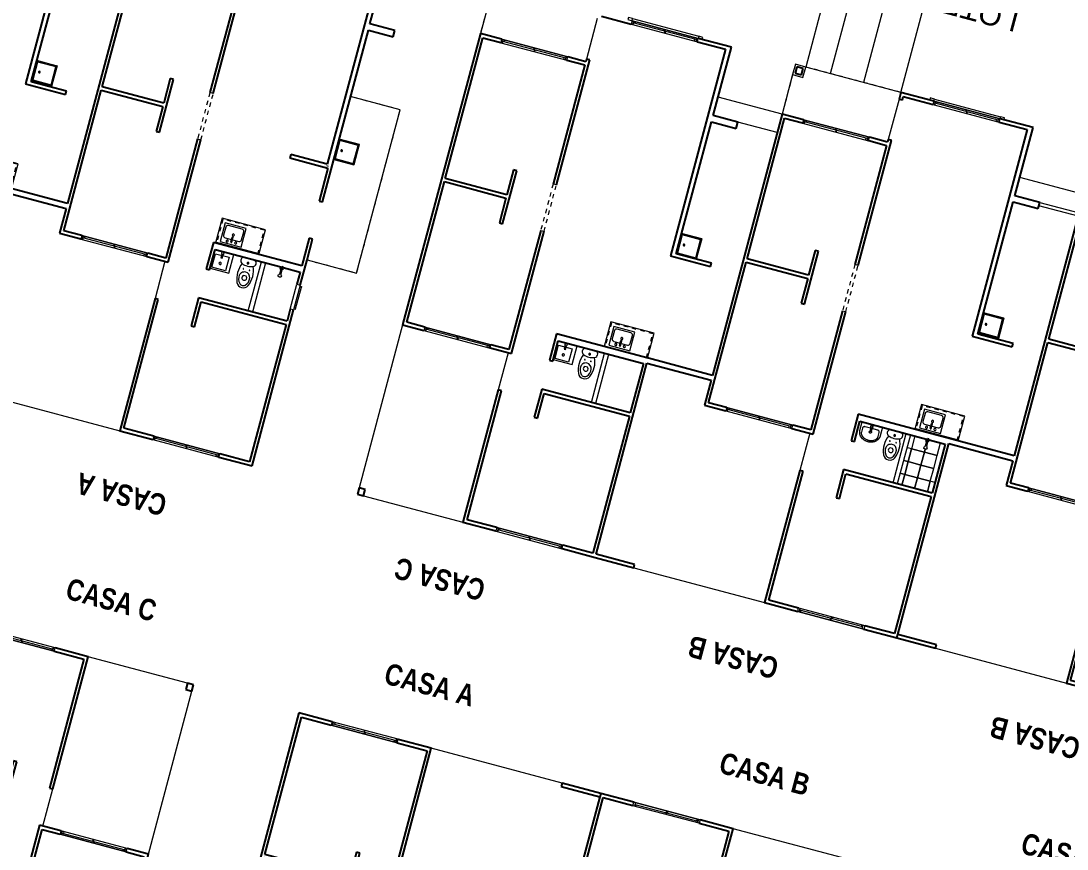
# Model space of a CAD drawing. Header units: metres. Extents: x 689715 to 690980, y 1005284 to 1006835.
# Drawn here: x 690679.23 to 690703.68, y 1005534.91 to 1005554.28 of the extents above; entities that cross this region are included whole.
import ezdxf

# ---------------------------------------------------------------- set-up
doc = ezdxf.new("R2010")
doc.units = ezdxf.units.M
doc.linetypes.add('Dash', pattern=[0.006, 0.003, -0.003])
doc.linetypes.add('Overhead', pattern=[0.003969, 0.002381, -0.001587])
for name, color, linetype, lineweight in [('A-AREA', 250, 'Dash', 9), ('A-COLS', 52, 'Continuous', 9), ('A-DETL-GENF', 92, 'Continuous', 9), ('A-DETL-MEDM', 33, 'Continuous', 18), ('A-FLOR', 250, 'Continuous', 9), ('A-GENM', 13, 'Continuous', 9), ('A-GLAZ', 151, 'Continuous', 9), ('A-GLAZ-CURT', 52, 'Continuous', 9), ('A-WALL', 250, 'Continuous', 9), ('G-ANNO-TEXT', 2, 'Continuous', 9), ('P-PIPE', 250, 'Continuous', 9), ('P-SANR-FIXT', 250, 'Continuous', 9), ('Q-CASE', 31, 'Continuous', 9), ('X2$0$A-FLOR', 250, 'Continuous', 9)]:
    doc.layers.add(name, color=color, linetype=linetype, lineweight=lineweight)
doc.layers.add('A-BLDG', color=7, linetype='Continuous')
doc.styles.add('ARIAL', font='arial.ttf')
doc.styles.add('Arial_B', font='', dxfattribs={"width": 0.8, "height": 0.5})
doc.styles.get('Arial_B').set_extended_font_data('Arial', bold=True)

# ---------------------------------------------------------------- blocks, each defined once
blk = doc.blocks.new('M_Base Cabinet-Double Door Sink Unit - 105-535934-PLANO CLAVE')
at = {"layer": 'Q-CASE', "linetype": 'Dash'}
for p, q in [((-0.481, 0), (-0.481, -0.58)), ((0.519, -0.58), (0.519, 0)), ((-0.481, -0.58), (0.519, -0.58))]:
    blk.add_line(p, q, dxfattribs=at)
blk = doc.blocks.new('Window-Sliding - VENTANA DE 1_60 X 1_20-675561-PLANO CLAVE')
at = {"layer": 'A-GLAZ'}
for p, q in [((0.8, 0.04), (-0.8, 0.04)), ((-0.8, 0.04), (-0.8, -0.043)), ((-0.8, 0.04), (0.8, 0.04)), ((-0.762, -0.043), (-0.762, 0.04)), ((-0.762, 0.04), (-0.762, -0.043)), ((-0.727, 0.04), (-0.727, -0.001)), ((-0.022, 0.04), (-0.022, -0.001)), ((0, -0.001), (0, 0.04)), ((0.762, 0.04), (0.762, -0.043)), ((0.8, -0.043), (0.8, 0.04)), ((-0.8, -0.043), (0.8, -0.043)), ((-0.8, -0.043), (0.8, -0.043)), ((-0.8, -0.043), (0.8, -0.043)), ((0.762, -0.001), (-0.762, -0.001)), ((0, -0.001), (0, -0.043)), ((0.023, -0.043), (0.023, -0.001)), ((0.727, -0.043), (0.727, -0.001))]:
    blk.add_line(p, q, dxfattribs=at)
blk = doc.blocks.new('Window-Sliding - VENTANA DE 1_60 X 1_20-1075703-PLANO CLAVE')
at = {"layer": 'A-GLAZ'}
for p, q in [((-0.8, -0.04), (-0.8, 0.043)), ((-0.8, 0.043), (0.8, 0.043)), ((-0.8, 0.043), (0.8, 0.043)), ((-0.8, 0.043), (0.8, 0.043)), ((-0.762, 0.043), (-0.762, -0.04)), ((-0.762, -0.04), (-0.762, 0.043)), ((0.762, 0.001), (-0.762, 0.001)), ((-0.727, -0.04), (-0.727, 0.001)), ((-0.022, -0.04), (-0.022, 0.001)), ((0, 0.001), (0, 0.043)), ((0, 0.001), (0, -0.04)), ((0.023, 0.043), (0.023, 0.001)), ((0.727, 0.043), (0.727, 0.001)), ((0.762, -0.04), (0.762, 0.043)), ((0.8, 0.043), (0.8, -0.04)), ((0.8, -0.04), (-0.8, -0.04)), ((-0.8, -0.04), (0.8, -0.04))]:
    blk.add_line(p, q, dxfattribs=at)
blk = doc.blocks.new('M_MOLDURA SENCILLA PARA VENTANAS - Type 3-V2-PLANO CLAVE')
at = {"layer": 'A-GENM', "lineweight": 18}
for p, q in [((-0.675, 0.09), (-0.775, 0.09)), ((-0.775, 0.09), (-0.775, 0.04)), ((-0.775, 0.04), (-0.675, 0.04)), ((-0.675, 0.04), (-0.675, 0.09)), ((1.025, 0.09), (0.925, 0.09)), ((0.925, 0.09), (0.925, 0.04)), ((0.927, 0.04), (1.025, 0.04)), ((1.025, 0.04), (1.025, 0.09))]:
    blk.add_line(p, q, dxfattribs=at)
at = {"layer": 'A-GENM'}
blk.add_line((-0.675, 0.09), (0.925, 0.09), dxfattribs=at)
blk = doc.blocks.new('Sink - Utility - 455 mmx455 mm-688411-PLANO CLAVE')
at = {"layer": 'P-SANR-FIXT'}
for p, q in [((0.007, 0.244), (0.493, 0.244)), ((0.494, 0.244), (0.007, 0.244)), ((0.029, 0.217), (0.007, 0.244)), ((0.029, 0.217), (0.029, -0.217)), ((0.471, 0.217), (0.029, 0.217)), ((0.493, 0.244), (0.471, 0.217)), ((0.471, -0.217), (0.471, 0.217)), ((0.493, 0.244), (0.493, -0.244)), ((0.494, -0.244), (0.494, 0.244)), ((0.029, -0.217), (0.007, -0.244)), ((0.493, -0.244), (0.007, -0.244)), ((0.007, -0.244), (0.494, -0.244)), ((0.029, -0.217), (0.471, -0.217)), ((0.471, -0.217), (0.493, -0.244))]:
    blk.add_line(p, q, dxfattribs=at)
for start, end in [(90, 270), (90, 270), (270, 90), (270, 90)]:
    blk.add_arc((0.13, 0), 0.02, start, end, dxfattribs=at)
blk = doc.blocks.new('Counter Top w Sink Hole - 600mm Depth-798893-PLANO CLAVE')
at = {"layer": 'Q-CASE'}
for p, q in [((-1.2, 0), (-1.2, -0.6)), ((-0.15, -0.6), (-0.15, 0)), ((-1.2, -0.019), (-0.15, -0.019)), ((-1.2, -0.6), (-0.15, -0.6))]:
    blk.add_line(p, q, dxfattribs=at)
blk = doc.blocks.new('Asiento de WC con cisterna - Basado en muro _1_ - 700 x 370 mm-789044-PLANO CLAVE')
at = {"layer": 'P-SANR-FIXT'}
for p, q in [((0.082, 0.506), (0.094, 0.493)), ((0.094, 0.493), (0.156, 0.493)), ((0.156, 0.493), (0.168, 0.506)), ((-0.022, 0.075), (-0.022, 0.084)), ((-0.022, 0.075), (-0.022, 0.084)), ((0.272, 0.084), (0.272, 0.075)), ((0.272, 0.084), (0.272, 0.075))]:
    blk.add_line(p, q, dxfattribs=at)
for centre, radius, start, end in [((0.126, 0.628), 0.15, 90.5311, 156.2031), ((0.126, 0.628), 0.15, 90.5311, 156.2031), ((0.124, 0.628), 0.15, 23.7969, 89.4689), ((0.124, 0.628), 0.15, 23.7969, 89.4689), ((0.5, 0.463), 0.558, 156.2031, 204.606), ((0.5, 0.463), 0.558, 156.2031, 204.6455), ((0.216, 0.545), 0.22, 135.6026, 189.0939), ((0.125, 0.531), 0.128, 189.0939, 270.0015), ((0.117, 0.642), 0.0816, 84.1645, 135.6026), ((0.117, 0.541), 0.05, 162.8135, 225), ((0.125, 0.539), 0.0581, 17.1829, 162.8135), ((0.133, 0.642), 0.0816, 44.3974, 95.8355), ((0.133, 0.541), 0.05, 315, 17.1829), ((0.034, 0.545), 0.22, 350.9061, 44.3974), ((0.125, 0.531), 0.128, 317.5547, 350.9061), ((-0.25, 0.463), 0.558, 335.3545, 23.7969), ((-0.25, 0.463), 0.558, 7.6626, 23.7969), ((-0.25, 0.463), 0.558, 359.5954, 7.6626), ((0.125, -0.087), 0.344, 66.8782, 113.1218), ((0.052, 0.34), 0.00783, 0, 180), ((0.052, 0.34), 0.00783, 180, 360), ((0.125, 0.531), 0.128, 269.9985, 317.5547), ((0.2, 0.34), 0.00783, 0, 180), ((0.2, 0.34), 0.00783, 180, 0), ((-0.25, 0.463), 0.558, 335.394, 359.5954), ((0.022, 0.154), 0.0825, 113.1218, 237.7255), ((0.022, 0.154), 0.0825, 113.1218, 237.7255), ((0.125, -0.087), 0.344, 112.6568, 113.1218), ((0.126, 0.186), 0.0209, 0, 180), ((0.126, 0.186), 0.0209, 180, 0), ((0.125, -0.087), 0.344, 66.8782, 67.3432), ((0.228, 0.154), 0.0825, 302.2745, 66.8782), ((0.228, 0.154), 0.0825, 302.2745, 66.8782)]:
    blk.add_arc(centre, radius, start, end, dxfattribs=at)
blk = doc.blocks.new('Shower_System-Symmons-Dia-Shower-Tub_Spout - 2_5 GPM Flow Restrictor_ Chrome-789671-PLANO CLAVE')
at = {"layer": 'P-PIPE'}
for p, q in [((10.788, 5.648), (10.788, 5.674)), ((10.795, 5.642), (10.788, 5.648)), ((10.807, 5.635), (10.795, 5.642)), ((10.807, 5.62), (10.807, 5.635)), ((10.858, 5.642), (10.846, 5.635)), ((10.846, 5.635), (10.846, 5.62)), ((10.864, 5.648), (10.858, 5.642)), ((10.864, 5.674), (10.864, 5.648)), ((10.795, 5.459), (10.812, 5.463)), ((10.795, 5.455), (10.795, 5.459)), ((10.814, 5.455), (10.795, 5.455)), ((10.812, 5.463), (10.814, 5.463)), ((10.814, 5.463), (10.814, 5.614)), ((10.814, 5.43), (10.814, 5.455)), ((10.839, 5.43), (10.814, 5.43)), ((10.839, 5.614), (10.839, 5.463)), ((10.839, 5.463), (10.841, 5.463)), ((10.858, 5.455), (10.839, 5.455)), ((10.839, 5.455), (10.839, 5.43)), ((10.841, 5.463), (10.858, 5.459)), ((10.858, 5.459), (10.858, 5.455))]:
    blk.add_line(p, q, dxfattribs=at)
blk.add_open_spline([(10.788, 5.674), (10.788, 5.675), (10.789, 5.676), (10.79, 5.679), (10.793, 5.681), (10.797, 5.684), (10.805, 5.687), (10.817, 5.689), (10.83, 5.69), (10.842, 5.688), (10.854, 5.685), (10.862, 5.68), (10.864, 5.676), (10.864, 5.674)], degree=3, knots=[0, 0, 0, 0, 0.052632, 0.105263, 0.157895, 0.210526, 0.315789, 0.421053, 0.526316, 0.631579, 0.736842, 0.868421, 1, 1, 1, 1], dxfattribs=at)
for points in [[(10.814, 5.614), (10.812, 5.615), (10.81, 5.616), (10.808, 5.618), (10.807, 5.619), (10.807, 5.62)], [(10.846, 5.62), (10.846, 5.619), (10.845, 5.618), (10.843, 5.616), (10.841, 5.615), (10.839, 5.614)]]:
    blk.add_open_spline(points, degree=3, dxfattribs=at)
at = {"layer": 'P-SANR-FIXT'}
for p, q in [((10.731, 5.455), (10.731, 5.461)), ((10.731, 5.461), (10.795, 5.461)), ((10.795, 5.461), (10.795, 5.506)), ((10.795, 5.506), (10.814, 5.506)), ((10.839, 5.506), (10.858, 5.506)), ((10.858, 5.506), (10.858, 5.461)), ((10.858, 5.461), (10.922, 5.461)), ((10.922, 5.461), (10.922, 5.455))]:
    blk.add_line(p, q, dxfattribs=at)
blk = doc.blocks.new('Fregadero de cocina - Isla - 510 x 450 mm-797699-PLANO CLAVE')
at = {"layer": 'P-SANR-FIXT'}
for p, q in [((-0.239, 0.227), (-0.239, -0.223)), ((0.271, 0.227), (-0.239, 0.227)), ((-0.201, 0.062), (-0.201, -0.134)), ((0.003, 0.113), (-0.15, 0.113)), ((0.003, 0.17), (0.003, 0.053)), ((0.028, 0.17), (0.028, 0.053)), ((0.182, 0.113), (0.028, 0.113)), ((0.233, -0.134), (0.233, 0.062)), ((0.271, -0.223), (0.271, 0.227)), ((-0.239, -0.223), (0.271, -0.223)), ((-0.15, -0.185), (0.182, -0.185))]:
    blk.add_line(p, q, dxfattribs=at)
for centre, radius, start, end in [((-0.15, 0.062), 0.0508, 136.5356, 180), ((-0.15, 0.062), 0.0508, 90, 135), ((-0.086, 0.167), 0.0254, 360, 180), ((-0.086, 0.167), 0.0254, 180, 0), ((0.016, 0), 0.0254, 360, 180), ((0.016, 0), 0.0254, 180, 0), ((0.016, 0.17), 0.0127, 360, 180), ((0.016, 0.053), 0.0127, 180, 0), ((0.117, 0.172), 0.0254, 360, 180), ((0.117, 0.172), 0.0254, 180, 0), ((0.182, 0.062), 0.0508, 360, 90), ((-0.15, -0.134), 0.0508, 180, 270), ((0.182, -0.134), 0.0508, 270, 315), ((0.182, -0.134), 0.0508, 315.0163, 0)]:
    blk.add_arc(centre, radius, start, end, dxfattribs=at)
blk = doc.blocks.new('M_Opening-Door - 1_12 x 2_21 mm-891659-PLANO CLAVE')
at = {"layer": 'A-DETL-GENF', "linetype": 'Overhead'}
for p, q in [((0.552, 0.04), (-0.568, 0.04)), ((-0.568, -0.04), (0.552, -0.04))]:
    blk.add_line(p, q, dxfattribs=at)
at = {"layer": 'A-DETL-MEDM'}
for p, q in [((-0.568, 0.04), (-0.568, -0.04)), ((0.552, -0.04), (0.552, 0.04))]:
    blk.add_line(p, q, dxfattribs=at)
blk = doc.blocks.new('M_Rectangular Column - 25X25-664251-PLANO CLAVE')
at = {"layer": 'A-COLS'}
for p, q in [((0.125, 0.125), (-0.125, 0.125)), ((-0.125, 0.125), (-0.125, -0.125)), ((0.125, -0.125), (0.125, 0.125)), ((-0.125, -0.125), (0.125, -0.125))]:
    blk.add_line(p, q, dxfattribs=at)
blk = doc.blocks.new('M_Rectangle Surface - ELBA BEIGE-1192598-PLANO CLAVE')
at = {"layer": 'A-GLAZ-CURT'}
for p, q in [((1.955, 1.955), (1.645, 1.955)), ((1.645, 1.955), (1.645, 1.645)), ((1.955, 1.645), (1.955, 1.955)), ((1.645, 1.645), (1.955, 1.645))]:
    blk.add_line(p, q, dxfattribs=at)
blk = doc.blocks.new('M_Rectangle Surface - ELBA BEIGE-V24-PLANO CLAVE')
at = {"layer": 'A-GLAZ-CURT'}
for p, q in [((1.721, 1.955), (1.645, 1.955)), ((1.645, 1.955), (1.645, 1.645)), ((1.645, 1.645), (1.955, 1.645))]:
    blk.add_line(p, q, dxfattribs=at)
blk = doc.blocks.new('M_Rectangle Surface - ELBA BEIGE-V25-PLANO CLAVE')
at = {"layer": 'A-GLAZ-CURT'}
for p, q in [((1.955, 1.955), (1.645, 1.955)), ((1.645, 1.955), (1.645, 1.645)), ((1.645, 1.645), (1.721, 1.645))]:
    blk.add_line(p, q, dxfattribs=at)
blk = doc.blocks.new('Wall_Basin_with_optional_pedestal_taps_or_mixer_13910 - 500w x 420d wall w taps-1270141-PLANO CLAVE')
at = {"layer": 'P-SANR-FIXT'}
for p, q in [((-0.114, 0.115), (-0.114, 0.325)), ((0.374, 0.325), (0.374, 0.115)), ((-0.072, 0.185), (-0.072, 0.09)), ((0.11, 0.235), (-0.02, 0.235)), ((0.281, 0.235), (0.15, 0.235)), ((0.333, 0.09), (0.333, 0.185))]:
    blk.add_line(p, q, dxfattribs=at)
blk.add_circle((0.13, 0.146), 0.025, dxfattribs=at)
for points, knots in [([(0.374, 0.115), (0.374, 0.109), (0.374, 0.097), (0.371, 0.082), (0.368, 0.071), (0.365, 0.059), (0.36, 0.045), (0.352, 0.029), (0.339, 0.009), (0.32, -0.015), (0.293, -0.039), (0.263, -0.058), (0.23, -0.073), (0.198, -0.082), (0.169, -0.087), (0.144, -0.09), (0.117, -0.09), (0.091, -0.087), (0.066, -0.083), (0.032, -0.073), (-0.008, -0.056), (-0.051, -0.025), (-0.08, 0.009), (-0.097, 0.039), (-0.106, 0.063), (-0.112, 0.089), (-0.114, 0.106), (-0.114, 0.115)], [-1, -1, -1, -1, -0.974537, -0.949074, -0.936343, -0.923611, -0.898148, -0.872685, -0.847222, -0.796296, -0.74537, -0.694444, -0.643519, -0.592593, -0.555556, -0.518519, -0.481481, -0.444444, -0.407407, -0.37037, -0.296296, -0.222222, -0.148148, -0.111111, -0.074074, -0.037037, 0, 0, 0, 0]), ([(-0.02, 0.235), (-0.023, 0.235), (-0.029, 0.235), (-0.04, 0.232), (-0.051, 0.226), (-0.061, 0.217), (-0.067, 0.208), (-0.071, 0.197), (-0.072, 0.189), (-0.072, 0.185)], [-1, -1, -1, -1, -0.892857, -0.785714, -0.571429, -0.428571, -0.285714, -0.142857, 0, 0, 0, 0]), ([(-0.072, 0.09), (-0.072, 0.083), (-0.071, 0.073), (-0.068, 0.06), (-0.064, 0.05), (-0.059, 0.041), (-0.054, 0.032), (-0.048, 0.023), (-0.041, 0.016), (-0.034, 0.008), (-0.026, 0.001), (-0.018, -0.005), (-0.01, -0.011), (-0.001, -0.016), (0.011, -0.023), (0.027, -0.031), (0.049, -0.038), (0.072, -0.044), (0.095, -0.048), (0.115, -0.05), (0.13, -0.05), (0.146, -0.05), (0.166, -0.048), (0.189, -0.044), (0.212, -0.038), (0.234, -0.03), (0.256, -0.02), (0.272, -0.01), (0.285, -0.001), (0.294, 0.007), (0.302, 0.016), (0.31, 0.025), (0.315, 0.033), (0.319, 0.039), (0.322, 0.045), (0.325, 0.05), (0.328, 0.057), (0.33, 0.067), (0.332, 0.078), (0.333, 0.086), (0.333, 0.09)], [-1, -1, -1, -1, -0.961957, -0.942935, -0.923913, -0.904891, -0.88587, -0.866848, -0.847826, -0.828804, -0.809783, -0.790761, -0.771739, -0.752717, -0.733696, -0.695652, -0.652174, -0.608696, -0.565217, -0.521739, -0.5, -0.478261, -0.434783, -0.391304, -0.347826, -0.304348, -0.26087, -0.217391, -0.195652, -0.173913, -0.152174, -0.130435, -0.108696, -0.097826, -0.086957, -0.076087, -0.065217, -0.043478, -0.021739, 0, 0, 0, 0]), ([(0.105, 0.146), (0.105, 0.148), (0.106, 0.151), (0.107, 0.155), (0.109, 0.159), (0.111, 0.162), (0.114, 0.165), (0.118, 0.168), (0.122, 0.17), (0.125, 0.171), (0.128, 0.171), (0.129, 0.171), (0.129, 0.171)], [0, 0, 0, 0, 0.0555556, 0.1111111, 0.1666667, 0.2222222, 0.2777778, 0.3333333, 0.3888889, 0.4444444, 0.4791667, 0.4836011, 0.4836011, 0.4836011, 0.4836011]), ([(0.155, 0.146), (0.155, 0.145), (0.155, 0.142), (0.154, 0.138), (0.152, 0.134), (0.15, 0.13), (0.146, 0.127), (0.143, 0.124), (0.139, 0.122), (0.135, 0.121), (0.132, 0.121), (0.128, 0.121), (0.124, 0.122), (0.12, 0.123), (0.116, 0.125), (0.114, 0.127), (0.112, 0.129), (0.11, 0.131), (0.107, 0.137), (0.105, 0.142), (0.105, 0.146)], [0, 0, 0, 0, 0.055556, 0.111111, 0.166667, 0.222222, 0.277778, 0.333333, 0.388889, 0.444444, 0.479167, 0.513889, 0.583333, 0.652778, 0.6875, 0.722222, 0.756944, 0.791667, 0.861111, 1, 1, 1, 1]), ([(0.132, 0.171), (0.133, 0.171), (0.137, 0.17), (0.141, 0.169), (0.144, 0.167), (0.146, 0.165), (0.148, 0.163), (0.151, 0.161), (0.154, 0.155), (0.155, 0.15), (0.155, 0.146)], [0.5163091, 0.5163091, 0.5163091, 0.5163091, 0.5833333, 0.6527778, 0.6875, 0.7222222, 0.7569444, 0.7916667, 0.8611111, 1, 1, 1, 1]), ([(0.333, 0.185), (0.333, 0.188), (0.333, 0.192), (0.331, 0.198), (0.33, 0.202), (0.328, 0.206), (0.326, 0.21), (0.324, 0.213), (0.32, 0.219), (0.313, 0.225), (0.303, 0.231), (0.292, 0.234), (0.284, 0.235), (0.281, 0.235)], [-1, -1, -1, -1, -0.892857, -0.839286, -0.785714, -0.732143, -0.678571, -0.625, -0.571429, -0.428571, -0.285714, -0.142857, 0, 0, 0, 0])]:
    blk.add_open_spline(points, degree=3, knots=knots, dxfattribs=at)
blk = doc.blocks.new('RC-Tap Mixer horizontal face - Mixer-1270082-PLANO CLAVE')
at = {"layer": 'P-SANR-FIXT'}
for p, q in [((-0.02, -0.015), (-0.02, -0.085)), ((-0.013, -0.022), (-0.013, -0.074)), ((0.013, -0.074), (0.013, -0.022)), ((0.02, -0.085), (0.02, -0.015))]:
    blk.add_line(p, q, dxfattribs=at)
at = {"layer": 'P-SANR-FIXT', "flags": 128}
for points in [[(0, 0.03), (-0.001, 0.03), (-0.002, 0.03), (-0.004, 0.03), (-0.005, 0.03), (-0.006, 0.029), (-0.007, 0.029), (-0.008, 0.029), (-0.009, 0.028), (-0.011, 0.028), (-0.012, 0.028), (-0.013, 0.027), (-0.014, 0.027), (-0.015, 0.026), (-0.016, 0.025), (-0.017, 0.025), (-0.018, 0.024), (-0.019, 0.023), (-0.02, 0.023), (-0.021, 0.022), (-0.022, 0.021), (-0.022, 0.02), (-0.023, 0.019), (-0.024, 0.018), (-0.025, 0.017), (-0.025, 0.016), (-0.026, 0.015), (-0.026, 0.014), (-0.027, 0.013), (-0.028, 0.012), (-0.028, 0.011), (-0.028, 0.01), (-0.029, 0.009), (-0.029, 0.007), (-0.029, 0.006), (-0.03, 0.005), (-0.03, 0.004), (-0.03, 0.003), (-0.03, 0.002), (-0.03, 0), (-0.03, -0.001), (-0.03, -0.002), (-0.03, -0.003), (-0.03, -0.004), (-0.029, -0.006), (-0.029, -0.007), (-0.029, -0.008), (-0.029, -0.009), (-0.028, -0.01), (-0.028, -0.011), (-0.027, -0.012), (-0.027, -0.014), (-0.026, -0.015), (-0.026, -0.016), (-0.025, -0.017), (-0.024, -0.018), (-0.024, -0.019), (-0.023, -0.02), (-0.022, -0.02), (-0.021, -0.021), (-0.02, -0.022)], [(0.02, -0.023), (0.021, -0.022), (0.022, -0.021), (0.022, -0.02), (0.023, -0.019), (0.024, -0.018), (0.025, -0.017), (0.025, -0.016), (0.026, -0.015), (0.026, -0.014), (0.027, -0.013), (0.028, -0.012), (0.028, -0.011), (0.028, -0.01), (0.029, -0.009), (0.029, -0.007), (0.029, -0.006), (0.03, -0.005), (0.03, -0.004), (0.03, -0.003), (0.03, -0.002), (0.03, 0), (0.03, 0.001), (0.03, 0.002), (0.03, 0.003), (0.03, 0.004), (0.029, 0.006), (0.029, 0.007), (0.029, 0.008), (0.029, 0.009), (0.028, 0.01), (0.028, 0.011), (0.027, 0.012), (0.027, 0.014), (0.026, 0.015), (0.026, 0.016), (0.025, 0.017), (0.024, 0.018), (0.024, 0.019), (0.023, 0.02), (0.022, 0.02), (0.021, 0.021), (0.02, 0.022), (0.019, 0.023), (0.018, 0.024), (0.017, 0.024), (0.016, 0.025), (0.015, 0.026), (0.014, 0.026), (0.013, 0.027), (0.012, 0.027), (0.011, 0.028), (0.01, 0.028), (0.009, 0.029), (0.008, 0.029), (0.007, 0.029), (0.005, 0.03), (0.004, 0.03), (0.003, 0.03), (0.002, 0.03), (0.001, 0.03), (0, 0.03)]]:
    blk.add_lwpolyline(points, dxfattribs=at)
at = {"layer": 'P-SANR-FIXT'}
for centre, radius, start, end in [((0, 0), 0.03, 90, 226.1829), ((0, 0), 0.025, 90, 240), ((0, 0), 0.025, 162, 169.3835), ((0, 0), 0.025, 153.4349, 164.0852), ((0, 0), 0.025, 121.7175, 130.992), ((0, 0), 0.03, 313.8171, 90), ((0, 0), 0.025, 300, 90), ((0, 0), 0.025, 49.008, 58.2825), ((0, 0), 0.025, 15.9148, 26.5651), ((0, 0), 0.025, 10.6165, 18), ((0, 0), 0.025, 185.1524, 195.9185), ((0, 0), 0.025, 190.6941, 199.4381), ((0, -0.085), 0.02, 180, 360), ((0, -0.074), 0.0125, 180, 360), ((0, 0), 0.025, 344.0815, 354.8476), ((0, 0), 0.025, 340.5619, 349.3059)]:
    blk.add_arc(centre, radius, start, end, dxfattribs=at)
blk = doc.blocks.new('FRESNO B')
at = {"layer": 'A-AREA', "color": 141}
for p, q in [((7.3, 5.25), (7.3, 6.204)), ((4.75, 5), (7.05, 5))]:
    blk.add_line(p, q, dxfattribs=at)
at = {"layer": 'A-COLS', "color": 141, "lineweight": 25}
for p, q in [((7.25, 5.2), (7.1, 5.2)), ((7.1, 5.2), (7.1, 5.05)), ((7.25, 5.05), (7.25, 5.2)), ((7.1, 5.05), (7.25, 5.05))]:
    blk.add_line(p, q, dxfattribs=at)
at = {"layer": 'A-FLOR', "color": 141}
for p, q in [((7.917, 17.35), (4.75, 17.35)), ((4.75, 13.25), (4.75, 14.15)), ((0, 6.73), (0.95, 6.73)), ((0.95, 6.65), (0, 6.65)), ((0, 6.204), (1.55, 6.204)), ((4.75, 6.14), (4.67, 6.14)), ((4.75, 5.162), (4.75, 6.14)), ((7.3, 5.25), (7.3, 6.204)), ((4.75, 5), (7.05, 5))]:
    blk.add_line(p, q, dxfattribs=at)
at = {"layer": 'A-GLAZ-CURT', "color": 141}
for p, q in [((1.74, 13.61), (1.74, 13.87)), ((1.74, 13.87), (1.74, 13.61)), ((2.05, 13.61), (2.05, 13.87)), ((2.05, 13.87), (2.05, 13.61)), ((2.36, 13.61), (2.36, 13.87)), ((2.36, 13.87), (2.36, 13.61)), ((1.63, 13.61), (1.74, 13.61)), ((1.74, 13.61), (2.05, 13.61)), ((2.05, 13.61), (2.36, 13.61)), ((2.36, 13.61), (2.47, 13.61)), ((2.36, 13.61), (2.36, 13.3)), ((2.47, 13.61), (2.36, 13.61)), ((2.36, 13.3), (2.47, 13.3)), ((2.36, 13.3), (2.36, 12.99)), ((2.47, 13.3), (2.36, 13.3)), ((2.36, 12.99), (2.47, 12.99))]:
    blk.add_line(p, q, dxfattribs=at)
at = {"layer": 'A-WALL', "color": 141, "lineweight": 25}
for p, q in [((2.35, 17.35), (1.55, 17.35)), ((1.55, 17.35), (1.55, 17.27)), ((1.55, 17.27), (1.55, 17.27)), ((1.55, 17.27), (1.55, 12.65)), ((1.63, 17.27), (2.35, 17.27)), ((1.63, 13.95), (1.63, 17.27)), ((4.75, 17.35), (3.95, 17.35)), ((3.95, 17.27), (4.67, 17.27)), ((4.67, 17.27), (4.67, 14.15)), ((4.75, 14.15), (4.75, 17.35)), ((7.917, 17.35), (7.917, 17.27)), ((7.917, 17.27), (8.85, 17.27)), ((8.85, 17.35), (7.917, 17.35)), ((8.85, 17.27), (8.85, 12.65)), ((3.69, 14.55), (3.69, 13.95)), ((3.77, 14.55), (3.69, 14.55)), ((3.77, 13.87), (3.77, 14.55)), ((3.69, 13.95), (1.63, 13.95)), ((4.67, 14.15), (4.75, 14.15)), ((1.63, 12.68), (1.63, 13.87)), ((1.63, 13.87), (3.77, 13.87)), ((5.185, 13.25), (4.67, 13.25)), ((4.67, 13.25), (4.67, 10.287)), ((7.3, 13.25), (6.785, 13.25)), ((7.3, 12.65), (7.3, 13.25)), ((3.69, 13.17), (3.69, 12.68)), ((3.77, 13.17), (3.69, 13.17)), ((3.77, 12.53), (3.77, 13.17)), ((4.75, 13.17), (5.185, 13.17)), ((4.75, 10.287), (4.75, 13.17)), ((6.785, 13.17), (7.22, 13.17)), ((7.22, 13.17), (7.22, 9.767)), ((1.55, 12.65), (0, 12.65)), ((0, 6.204), (0, 12.53)), ((0, 12.53), (3.77, 12.53)), ((2.018, 12.68), (1.63, 12.68)), ((3.69, 12.68), (2.082, 12.68)), ((8.85, 12.65), (7.3, 12.65)), ((7.3, 6.204), (7.3, 12.53)), ((5.73, 10.367), (5.65, 10.367)), ((5.65, 10.367), (5.65, 9.087)), ((5.73, 9.767), (5.73, 10.367)), ((1.67, 10.08), (0.7, 10.08)), ((0.7, 10.08), (0.7, 10)), ((1.67, 5.08), (1.67, 10.08)), ((0.7, 10), (1.55, 10)), ((1.55, 10), (1.55, 6.8)), ((7.22, 9.767), (5.73, 9.767)), ((5.73, 9.087), (5.73, 9.687)), ((5.73, 9.687), (7.22, 9.687)), ((7.22, 9.687), (7.22, 6.284)), ((4.67, 9.167), (4.67, 6.142)), ((4.75, 6.284), (4.75, 9.167)), ((5.65, 9.087), (5.73, 9.087)), ((1.55, 6.8), (0.95, 6.8)), ((0.95, 6.8), (0.95, 6.65)), ((0.95, 6.65), (1.55, 6.65)), ((1.55, 6.65), (1.55, 5)), ((4.67, 6.142), (4.75, 6.142)), ((5.185, 6.284), (4.75, 6.284)), ((4.75, 6.204), (5.185, 6.204)), ((4.75, 6.142), (4.75, 6.204)), ((7.22, 6.284), (6.785, 6.284)), ((6.785, 6.204), (7.3, 6.204)), ((4.67, 5.162), (4.67, 5.08)), ((4.75, 5.162), (4.67, 5.162)), ((4.75, 5), (4.75, 5.162)), ((1.55, 5), (2.35, 5)), ((2.35, 5.08), (1.67, 5.08)), ((4.67, 5.08), (3.95, 5.08)), ((3.95, 5), (4.75, 5))]:
    blk.add_line(p, q, dxfattribs=at)
at = {"layer": 'A-WALL', "color": 141}
for p, q in [((2.47, 12.68), (2.47, 13.87)), ((2.57, 13.87), (2.57, 12.68))]:
    blk.add_line(p, q, dxfattribs=at)
at = {"layer": 'X2$0$A-FLOR', "color": 141}
for p, q in [((4.75, 5), (4.75, 0)), ((5.65, 0), (5.65, 5)), ((6.45, 5), (6.45, 0)), ((7.05, 0), (7.05, 5))]:
    blk.add_line(p, q, dxfattribs=at)
at = {"layer": 'A-COLS', "color": 141}
blk.add_blockref('M_Rectangular Column - 25X25-664251-PLANO CLAVE', (7.175, 5.125), dxfattribs=at)
at = {"layer": 'A-GENM', "color": 141}
for name, p, rotation in [('M_Opening-Door - 1_12 x 2_21 mm-891659-PLANO CLAVE', (4.71, 9.735), 89.99999999999993), ('M_MOLDURA SENCILLA PARA VENTANAS - Type 3-V2-PLANO CLAVE', (3.277, 5.04), 180)]:
    blk.add_blockref(name, p, dxfattribs=dict(at, rotation=rotation))
at = {"layer": 'A-GLAZ', "color": 141, "rotation": 180}
for name, p in [('Window-Sliding - VENTANA DE 1_60 X 1_20-1075703-PLANO CLAVE', (3.15, 17.31)), ('Window-Sliding - VENTANA DE 1_60 X 1_20-675561-PLANO CLAVE', (5.985, 13.21)), ('Window-Sliding - VENTANA DE 1_60 X 1_20-675561-PLANO CLAVE', (5.985, 6.244)), ('Window-Sliding - VENTANA DE 1_60 X 1_20-675561-PLANO CLAVE', (3.15, 5.04))]:
    blk.add_blockref(name, p, dxfattribs=at)
at = {"layer": 'A-GLAZ-CURT', "color": 141}
for name, p, rotation in [('M_Rectangle Surface - ELBA BEIGE-1192598-PLANO CLAVE', (0.095, 15.255), 270.0000000000002), ('M_Rectangle Surface - ELBA BEIGE-1192598-PLANO CLAVE', (0.405, 15.255), 269.9999999999998), ('M_Rectangle Surface - ELBA BEIGE-1192598-PLANO CLAVE', (0.095, 14.945), 270.0000000000004), ('M_Rectangle Surface - ELBA BEIGE-1192598-PLANO CLAVE', (0.405, 14.945), 270), ('M_Rectangle Surface - ELBA BEIGE-V24-PLANO CLAVE', (0.095, 14.635), 270.0000000000002), ('M_Rectangle Surface - ELBA BEIGE-V25-PLANO CLAVE', (0.405, 14.635), 269.9999999999998)]:
    blk.add_blockref(name, p, dxfattribs=dict(at, rotation=rotation))
at = {"layer": 'P-SANR-FIXT', "color": 141}
for name, p in [('Asiento de WC con cisterna - Basado en muro _1_ - 700 x 370 mm-789044-PLANO CLAVE', (2.695, 12.605)), ('Shower_System-Symmons-Dia-Shower-Tub_Spout - 2_5 GPM Flow Restrictor_ Chrome-789671-PLANO CLAVE', (-8.776, 7.225)), ('Fregadero de cocina - Isla - 510 x 450 mm-797699-PLANO CLAVE', (2.034, 12.243))]:
    blk.add_blockref(name, p, dxfattribs=at)
at = {"layer": 'P-SANR-FIXT', "color": 141, "rotation": 180}
for name, p in [('Wall_Basin_with_optional_pedestal_taps_or_mixer_13910 - 500w x 420d wall w taps-1270141-PLANO CLAVE', (3.52, 13.005)), ('RC-Tap Mixer horizontal face - Mixer-1270082-PLANO CLAVE', (3.39, 12.73)), ('Sink - Utility - 455 mmx455 mm-688411-PLANO CLAVE', (1.557, 9.73))]:
    blk.add_blockref(name, p, dxfattribs=at)
at = {"layer": 'Q-CASE', "color": 141}
for name, p in [('Counter Top w Sink Hole - 600mm Depth-798893-PLANO CLAVE', (2.555, 12.53)), ('M_Base Cabinet-Double Door Sink Unit - 105-535934-PLANO CLAVE', (1.861, 12.53))]:
    blk.add_blockref(name, p, dxfattribs=at)
at = {"layer": 'G-ANNO-TEXT', "color": 141, "char_height": 0.5, "attachment_point": 1}
for s, insert, width, style in [('CASA B', (4.063, 19.029), 2.64557, 'Arial_B'), ('LOTE DE ', (2.534, 2.954), 3.14262, 'ARIAL')]:
    blk.add_mtext(s, dxfattribs=dict(at, insert=insert, width=width, style=style))
blk = doc.blocks.new('Window-Sliding - VENTANA DE 1_60 X 1_20-V1-PLANO CLAVE')
at = {"layer": 'A-GLAZ'}
for p, q in [((0.8, 0.04), (-0.8, 0.04)), ((-0.8, 0.04), (-0.8, -0.04)), ((-0.8, 0.04), (0.8, 0.04)), ((-0.762, -0.04), (-0.762, 0.04)), ((-0.762, 0.04), (-0.762, -0.04)), ((-0.727, 0.04), (-0.727, -0.001)), ((-0.022, 0.04), (-0.022, -0.001)), ((0, -0.001), (0, 0.04)), ((0.762, 0.04), (0.762, -0.04)), ((0.8, -0.04), (0.8, 0.04)), ((-0.8, -0.043), (0.8, -0.043)), ((-0.8, -0.043), (0.8, -0.043)), ((-0.8, -0.043), (0.8, -0.043)), ((0.762, -0.001), (-0.762, -0.001)), ((0, -0.001), (0, -0.04)), ((0.023, -0.04), (0.023, -0.001)), ((0.727, -0.04), (0.727, -0.001))]:
    blk.add_line(p, q, dxfattribs=at)
blk = doc.blocks.new('M_Ventana_Celosia 1 cuerpo - BAÑO-1121871-PLANO CLAVE')
at = {"layer": 'A-GLAZ'}
for p, q in [((-0.3, -0.04), (-0.3, 0.04)), ((-0.3, 0.04), (0.3, 0.04)), ((-0.275, 0.04), (-0.275, 0.077)), ((-0.275, 0.077), (-0.265, 0.077)), ((-0.265, 0.077), (-0.265, 0.04)), ((0.265, 0.076), (-0.265, 0.076)), ((0.265, 0.04), (0.265, 0.077)), ((0.275, 0.077), (0.265, 0.077)), ((0.275, 0.077), (0.275, 0.04)), ((0.3, 0.04), (0.3, -0.04)), ((0.3, -0.04), (-0.3, -0.04))]:
    blk.add_line(p, q, dxfattribs=at)
blk = doc.blocks.new('Asiento de WC con cisterna - Basado en muro _1_ - 700 x 370 mm-V7-PLANO CLAVE')
at = {"layer": 'P-SANR-FIXT'}
for p, q in [((0.082, 0.506), (0.094, 0.493)), ((0.094, 0.493), (0.156, 0.493)), ((0.156, 0.493), (0.168, 0.506)), ((-0.022, 0.075), (-0.022, 0.084)), ((-0.022, 0.075), (-0.022, 0.084)), ((0.272, 0.084), (0.272, 0.075)), ((0.272, 0.084), (0.272, 0.075))]:
    blk.add_line(p, q, dxfattribs=at)
for centre, radius, start, end in [((0.126, 0.628), 0.15, 90.5311, 156.2031), ((0.126, 0.628), 0.15, 90.5311, 156.2031), ((0.124, 0.628), 0.15, 23.7969, 89.4689), ((0.124, 0.628), 0.15, 23.7969, 89.4689), ((0.5, 0.463), 0.558, 156.2031, 204.606), ((0.5, 0.463), 0.558, 156.2031, 204.6455), ((0.216, 0.545), 0.22, 135.6026, 189.0939), ((0.125, 0.531), 0.128, 189.0939, 270.0015), ((0.117, 0.642), 0.0816, 84.1645, 135.6026), ((0.117, 0.541), 0.05, 162.8135, 225), ((0.125, 0.539), 0.0581, 17.1829, 162.8135), ((0.133, 0.642), 0.0816, 44.3974, 95.8355), ((0.133, 0.541), 0.05, 315, 17.1829), ((0.034, 0.545), 0.22, 350.9061, 44.3974), ((0.125, 0.531), 0.128, 317.5547, 350.9061), ((-0.25, 0.463), 0.558, 335.3545, 23.7969), ((-0.25, 0.463), 0.558, 335.394, 23.7969), ((0.125, -0.087), 0.344, 66.8782, 113.1218), ((0.052, 0.34), 0.00783, 0, 180), ((0.052, 0.34), 0.00783, 180, 360), ((0.125, 0.531), 0.128, 269.9985, 317.5547), ((0.2, 0.34), 0.00783, 0, 180), ((0.2, 0.34), 0.00783, 180, 0), ((0.022, 0.154), 0.0825, 113.1218, 237.7255), ((0.022, 0.154), 0.0825, 113.1218, 237.7255), ((0.125, -0.087), 0.344, 112.6568, 113.1218), ((0.126, 0.186), 0.0209, 0, 180), ((0.126, 0.186), 0.0209, 180, 0), ((0.125, -0.087), 0.344, 66.8782, 67.3432), ((0.228, 0.154), 0.0825, 302.2745, 66.8782), ((0.228, 0.154), 0.0825, 302.2745, 66.8782)]:
    blk.add_arc(centre, radius, start, end, dxfattribs=at)
blk = doc.blocks.new('M_PONTUS45_2017 - M_PONTUS45_2017-883207-PLANO CLAVE')
at = {"layer": 'A-GENM'}
for p, q in [((0.228, 0.528), (-0.228, 0.528)), ((-0.228, 0.528), (-0.228, 0.075)), ((-0.136, 0.168), (-0.136, 0.495)), ((-0.136, 0.495), (0.193, 0.495)), ((0.193, 0.495), (0.193, 0.168)), ((0.193, 0.168), (-0.136, 0.168))]:
    blk.add_line(p, q, dxfattribs=at)
at = {"layer": 'P-SANR-FIXT'}
for p, q in [((0.013, 0.225), (0.013, 0.139)), ((0.044, 0.225), (0.013, 0.225)), ((0.022, 0.2), (0.022, 0.144)), ((0.035, 0.2), (0.022, 0.2)), ((0.035, 0.144), (0.035, 0.2)), ((0.044, 0.139), (0.044, 0.225))]:
    blk.add_line(p, q, dxfattribs=at)
for centre, radius, start, end in [((0.029, 0.36), 0.0272, 360, 180), ((0.029, 0.36), 0.0272, 180, 360), ((0.029, 0.115), 0.0294, 360, 180), ((0.029, 0.115), 0.0294, 180, 360), ((0.029, 0.115), 0.0294, 77.5159, 102.4841)]:
    blk.add_arc(centre, radius, start, end, dxfattribs=at)
blk = doc.blocks.new('M_Opening-Door - 0915 x 2134mm-891380-PLANO CLAVE')
at = {"layer": 'A-DETL-GENF', "linetype": 'Overhead'}
for p, q in [((0.552, 0.04), (-0.568, 0.04)), ((-0.568, -0.04), (0.552, -0.04))]:
    blk.add_line(p, q, dxfattribs=at)
at = {"layer": 'A-DETL-MEDM'}
for p, q in [((-0.568, 0.04), (-0.568, -0.04)), ((0.552, -0.04), (0.552, 0.04))]:
    blk.add_line(p, q, dxfattribs=at)
blk = doc.blocks.new('Fregadero de cocina - Isla - 510 x 450 mm-V14-PLANO CLAVE')
at = {"layer": 'P-SANR-FIXT'}
for p, q in [((-0.239, 0.227), (-0.239, -0.223)), ((0.271, 0.227), (-0.239, 0.227)), ((-0.201, 0.062), (-0.201, -0.134)), ((0.003, 0.113), (-0.15, 0.113)), ((0.003, 0.17), (0.003, 0.053)), ((0.028, 0.17), (0.028, 0.053)), ((0.182, 0.113), (0.028, 0.113)), ((0.233, -0.134), (0.233, 0.062)), ((0.271, -0.223), (0.271, 0.227)), ((-0.239, -0.223), (0.271, -0.223)), ((-0.15, -0.185), (0.182, -0.185))]:
    blk.add_line(p, q, dxfattribs=at)
for centre, radius, start, end in [((-0.15, 0.062), 0.0508, 90, 180), ((-0.086, 0.167), 0.0254, 360, 180), ((-0.086, 0.167), 0.0254, 180, 0), ((0.016, 0), 0.0254, 360, 180), ((0.016, 0), 0.0254, 180, 0), ((0.016, 0.17), 0.0127, 360, 180), ((0.016, 0.053), 0.0127, 180, 0), ((0.117, 0.172), 0.0254, 360, 180), ((0.117, 0.172), 0.0254, 180, 0), ((0.182, 0.062), 0.0508, 360, 90), ((-0.15, -0.134), 0.0508, 180, 270), ((0.182, -0.134), 0.0508, 270, 0)]:
    blk.add_arc(centre, radius, start, end, dxfattribs=at)
blk = doc.blocks.new('FRESNO A')
at = {"layer": 'A-AREA', "color": 141}
for p, q in [((1.55, 12.36), (0.35, 12.36)), ((0.35, 12.36), (0.35, 8.41)), ((0.35, 8.41), (1.55, 8.41))]:
    blk.add_line(p, q, dxfattribs=at)
at = {"layer": 'A-FLOR', "color": 141}
for p, q in [((7.917, 17.35), (4.75, 17.35)), ((4.75, 13.25), (4.75, 14.15)), ((1.55, 12.36), (0.35, 12.36)), ((0.35, 12.36), (0.35, 8.41)), ((0.35, 8.41), (1.55, 8.41))]:
    blk.add_line(p, q, dxfattribs=at)
at = {"layer": 'A-WALL', "color": 141, "lineweight": 25}
for p, q in [((2.35, 17.35), (1.55, 17.35)), ((1.55, 17.35), (1.55, 13.575)), ((1.63, 17.27), (2.35, 17.27)), ((1.63, 13.95), (1.63, 17.27)), ((4.75, 17.35), (3.95, 17.35)), ((3.95, 17.27), (4.67, 17.27)), ((4.67, 17.27), (4.67, 14.15)), ((4.75, 14.15), (4.75, 17.35)), ((8.85, 17.35), (7.917, 17.35)), ((7.917, 17.35), (7.917, 17.27)), ((7.917, 17.27), (8.85, 17.27)), ((8.85, 17.27), (8.85, 12.65)), ((3.69, 14.55), (3.69, 13.95)), ((3.77, 14.55), (3.69, 14.55)), ((3.77, 13.87), (3.77, 14.55)), ((3.69, 13.95), (1.63, 13.95)), ((4.67, 14.15), (4.75, 14.15)), ((1.63, 13.87), (3.77, 13.87)), ((1.63, 13.575), (1.63, 13.87)), ((5.185, 13.25), (4.67, 13.25)), ((4.67, 13.25), (4.67, 10.287)), ((7.3, 13.25), (6.785, 13.25)), ((7.3, 12.65), (7.3, 13.25)), ((1.55, 12.975), (1.55, 12.36)), ((1.63, 12.68), (1.63, 12.975)), ((3.69, 13.17), (3.69, 12.68)), ((3.77, 13.17), (3.69, 13.17)), ((3.77, 12.53), (3.77, 13.17)), ((4.75, 13.17), (5.185, 13.17)), ((4.75, 10.287), (4.75, 13.17)), ((6.785, 13.17), (7.22, 13.17)), ((7.22, 13.17), (7.22, 9.767)), ((2.038, 12.68), (1.63, 12.68)), ((1.63, 12.53), (3.77, 12.53)), ((1.63, 11.86), (1.63, 12.53)), ((3.69, 12.68), (2.102, 12.68)), ((8.85, 12.65), (7.3, 12.65)), ((7.3, 6.204), (7.3, 12.53)), ((1.55, 12.36), (1.55, 11.86)), ((1.55, 11.86), (1.63, 11.86)), ((1.55, 10.96), (1.55, 6.8)), ((1.63, 10.96), (1.55, 10.96)), ((1.63, 10.16), (1.63, 10.96)), ((5.73, 10.367), (5.65, 10.367)), ((5.65, 10.367), (5.65, 9.087)), ((5.73, 9.767), (5.73, 10.367)), ((2.55, 10.16), (1.63, 10.16)), ((1.67, 10.08), (2.55, 10.08)), ((1.67, 5.08), (1.67, 10.08)), ((2.55, 10.08), (2.55, 10.16)), ((7.22, 9.767), (5.73, 9.767)), ((5.73, 9.087), (5.73, 9.687)), ((5.73, 9.687), (7.22, 9.687)), ((7.22, 9.687), (7.22, 6.284)), ((4.67, 9.167), (4.67, 6.14)), ((4.75, 6.284), (4.75, 9.167)), ((5.65, 9.087), (5.73, 9.087)), ((1.55, 6.8), (0.95, 6.8)), ((0.95, 6.8), (0.95, 6.65)), ((0.95, 6.65), (1.55, 6.65)), ((1.55, 6.65), (1.55, 5))]:
    blk.add_line(p, q, dxfattribs=at)
at = {"layer": 'A-WALL', "color": 141}
for p, q in [((2.47, 12.68), (2.47, 13.87)), ((2.57, 13.87), (2.57, 12.68)), ((1.63, 10.12), (1.67, 10.12))]:
    blk.add_line(p, q, dxfattribs=at)
at = {"layer": 'A-GENM', "color": 141}
blk.add_blockref('M_PONTUS45_2017 - M_PONTUS45_2017-883207-PLANO CLAVE', (3.462, 12.605), dxfattribs=at)
at = {"layer": 'A-GENM', "color": 141, "rotation": 269.9999999999999}
blk.add_blockref('M_Opening-Door - 0915 x 2134mm-891380-PLANO CLAVE', (4.71, 9.719), dxfattribs=at)
at = {"layer": 'A-GLAZ', "color": 141}
for name, p, rotation in [('Window-Sliding - VENTANA DE 1_60 X 1_20-V1-PLANO CLAVE', (3.15, 17.31), 180), ('M_Ventana_Celosia 1 cuerpo - BAÑO-1121871-PLANO CLAVE', (1.59, 13.275), 89.99999999999991), ('Window-Sliding - VENTANA DE 1_60 X 1_20-675561-PLANO CLAVE', (5.985, 13.21), 180)]:
    blk.add_blockref(name, p, dxfattribs=dict(at, rotation=rotation))
at = {"layer": 'P-SANR-FIXT', "color": 141}
for name, p in [('Asiento de WC con cisterna - Basado en muro _1_ - 700 x 370 mm-V7-PLANO CLAVE', (2.735, 12.605)), ('Shower_System-Symmons-Dia-Shower-Tub_Spout - 2_5 GPM Flow Restrictor_ Chrome-789671-PLANO CLAVE', (-8.756, 7.225)), ('Fregadero de cocina - Isla - 510 x 450 mm-V14-PLANO CLAVE', (3.349, 12.243))]:
    blk.add_blockref(name, p, dxfattribs=at)
at = {"layer": 'P-SANR-FIXT', "color": 141, "rotation": 180}
blk.add_blockref('Sink - Utility - 455 mmx455 mm-688411-PLANO CLAVE', (1.557, 9.686), dxfattribs=at)
at = {"layer": 'Q-CASE', "color": 141}
for name, p in [('Counter Top w Sink Hole - 600mm Depth-798893-PLANO CLAVE', (3.87, 12.53)), ('M_Base Cabinet-Double Door Sink Unit - 105-535934-PLANO CLAVE', (3.176, 12.53))]:
    blk.add_blockref(name, p, dxfattribs=at)
at = {"layer": 'G-ANNO-TEXT', "color": 141, "insert": (3.261, 19.029), "char_height": 0.5, "width": 2.64557, "attachment_point": 1, "style": 'Arial_B'}
blk.add_mtext('CASA A', dxfattribs=at)
blk = doc.blocks.new('M_MOLDURA SENCILLA PARA VENTANAS - Type 3-V3-PLANO CLAVE')
at = {"layer": 'A-GENM', "lineweight": 18}
for p, q in [((-0.675, 0.09), (-0.775, 0.09)), ((-0.775, 0.09), (-0.775, 0.04)), ((-0.775, 0.04), (-0.675, 0.04)), ((-0.675, 0.04), (-0.675, 0.09)), ((1.025, 0.09), (0.925, 0.09)), ((0.925, 0.09), (0.925, 0.04)), ((0.927, 0.04), (1.025, 0.04)), ((1.025, 0.04), (1.025, 0.09))]:
    blk.add_line(p, q, dxfattribs=at)
at = {"layer": 'A-GENM'}
blk.add_line((-0.675, 0.09), (0.925, 0.09), dxfattribs=at)
blk = doc.blocks.new('Counter Top w Sink Hole - 600mm Depth-V16-PLANO CLAVE')
at = {"layer": 'Q-CASE'}
for p, q in [((-1.2, 0), (-1.2, -0.6)), ((-0.15, -0.6), (-0.15, 0)), ((-1.2, -0.019), (-1.175, -0.019)), ((-0.175, -0.019), (-0.15, -0.019)), ((-1.2, -0.6), (-0.15, -0.6))]:
    blk.add_line(p, q, dxfattribs=at)
blk = doc.blocks.new('Sink - Utility - 455 mmx455 mm-V19-PLANO CLAVE')
at = {"layer": 'P-SANR-FIXT'}
for p, q in [((0.007, 0.244), (0.493, 0.244)), ((0.494, 0.244), (0.007, 0.244)), ((0.027, 0.22), (0.007, 0.244)), ((0.029, 0.217), (0.029, -0.217)), ((0.471, 0.217), (0.029, 0.217)), ((0.493, 0.244), (0.471, 0.217)), ((0.471, -0.217), (0.471, 0.217)), ((0.493, 0.244), (0.493, -0.244)), ((0.494, -0.244), (0.494, 0.244)), ((0.029, -0.217), (0.007, -0.244)), ((0.493, -0.244), (0.007, -0.244)), ((0.007, -0.244), (0.494, -0.244)), ((0.029, -0.217), (0.471, -0.217)), ((0.471, -0.217), (0.493, -0.244))]:
    blk.add_line(p, q, dxfattribs=at)
for start, end in [(90, 270), (90, 270), (270, 90), (270, 90)]:
    blk.add_arc((0.13, 0), 0.02, start, end, dxfattribs=at)
blk = doc.blocks.new('Asiento de WC con cisterna - Basado en muro _1_ - 700 x 370 mm-V23-PLANO CLAVE')
at = {"layer": 'P-SANR-FIXT'}
for p, q in [((0.082, 0.506), (0.094, 0.493)), ((0.094, 0.493), (0.156, 0.493)), ((0.156, 0.493), (0.168, 0.506)), ((-0.022, 0.075), (-0.022, 0.084)), ((-0.022, 0.075), (-0.022, 0.084)), ((0.272, 0.084), (0.272, 0.075)), ((0.272, 0.084), (0.272, 0.075))]:
    blk.add_line(p, q, dxfattribs=at)
for centre, radius, start, end in [((0.126, 0.628), 0.15, 90.5311, 156.2031), ((0.126, 0.628), 0.15, 90.5311, 156.2031), ((0.124, 0.628), 0.15, 23.7969, 89.4689), ((0.124, 0.628), 0.15, 23.7969, 89.4689), ((0.5, 0.463), 0.558, 156.2031, 204.606), ((0.5, 0.463), 0.558, 156.2031, 204.6455), ((0.216, 0.545), 0.22, 135.6026, 189.0939), ((0.125, 0.531), 0.128, 189.0939, 270.0015), ((0.117, 0.642), 0.0816, 84.1645, 135.6026), ((0.117, 0.541), 0.05, 162.8135, 225), ((0.125, 0.539), 0.0581, 17.1829, 162.8135), ((0.133, 0.642), 0.0816, 44.3974, 95.8355), ((0.133, 0.541), 0.05, 315, 17.1829), ((0.034, 0.545), 0.22, 350.9061, 44.3974), ((0.125, 0.531), 0.128, 317.5547, 350.9061), ((-0.25, 0.463), 0.558, 335.3545, 23.7969), ((-0.25, 0.463), 0.558, 335.394, 23.7969), ((0.125, -0.087), 0.344, 66.8782, 113.1218), ((0.052, 0.34), 0.00783, 0, 180), ((0.052, 0.34), 0.00783, 180, 360), ((0.125, 0.531), 0.128, 269.9985, 317.5547), ((0.2, 0.34), 0.00783, 0, 180), ((0.2, 0.34), 0.00783, 180, 0), ((0.022, 0.154), 0.0825, 154.6564, 237.7255), ((0.022, 0.154), 0.0825, 154.6564, 237.7255), ((0.022, 0.154), 0.0825, 113.1218, 152.7086), ((0.022, 0.154), 0.0825, 113.1218, 152.1244), ((0.125, -0.087), 0.344, 112.6568, 113.1218), ((0.126, 0.186), 0.0209, 0, 180), ((0.126, 0.186), 0.0209, 180, 0), ((0.125, -0.087), 0.344, 66.8782, 67.3432), ((0.228, 0.154), 0.0825, 302.2745, 66.8782), ((0.228, 0.154), 0.0825, 302.2745, 66.8782)]:
    blk.add_arc(centre, radius, start, end, dxfattribs=at)
blk = doc.blocks.new('FRESNO C')
at = {"layer": 'A-AREA', "color": 141}
blk.add_line((7.3, 5.25), (7.3, 6.204), dxfattribs=at)
at = {"layer": 'A-COLS', "color": 141, "lineweight": 25}
for p, q in [((7.3, 17.35), (7.15, 17.35)), ((7.15, 17.35), (7.15, 17.2)), ((7.15, 17.2), (7.3, 17.2)), ((7.3, 17.2), (7.3, 17.35))]:
    blk.add_line(p, q, dxfattribs=at)
at = {"layer": 'A-FLOR', "color": 141}
for p, q in [((7.15, 17.35), (4.75, 17.35)), ((7.3, 13.25), (7.3, 17.2)), ((4.75, 13.25), (4.75, 14.15)), ((0, 6.654), (0.95, 6.654)), ((0, 6.208), (1.55, 6.208)), ((4.75, 5.162), (4.75, 6.142)), ((7.3, 5.25), (7.3, 6.204))]:
    blk.add_line(p, q, dxfattribs=at)
at = {"layer": 'A-WALL', "color": 141, "lineweight": 25}
for p, q in [((2.35, 17.35), (1.55, 17.35)), ((1.63, 17.27), (2.35, 17.27)), ((1.63, 13.95), (1.63, 17.27)), ((4.75, 17.35), (3.95, 17.35)), ((3.95, 17.27), (4.67, 17.27)), ((4.67, 17.27), (4.67, 14.15)), ((4.75, 14.15), (4.75, 17.35)), ((3.69, 14.55), (3.69, 13.95)), ((3.77, 14.55), (3.69, 14.55)), ((3.77, 13.87), (3.77, 14.55)), ((3.69, 13.95), (1.63, 13.95)), ((4.67, 14.15), (4.75, 14.15)), ((1.63, 12.68), (1.63, 13.87)), ((1.63, 13.87), (3.77, 13.87)), ((5.185, 13.25), (4.67, 13.25)), ((4.67, 13.25), (4.67, 10.287)), ((7.3, 13.25), (6.785, 13.25)), ((7.3, 6.204), (7.3, 13.25)), ((3.69, 13.17), (3.69, 12.68)), ((3.77, 13.17), (3.69, 13.17)), ((3.77, 12.53), (3.77, 13.17)), ((4.75, 13.17), (5.185, 13.17)), ((4.75, 10.287), (4.75, 13.17)), ((6.785, 13.17), (7.22, 13.17)), ((7.22, 13.17), (7.22, 9.767)), ((0, 12.53), (1.549, 12.53)), ((1.55, 12.53), (3.77, 12.53)), ((3.69, 12.68), (1.63, 12.68)), ((5.65, 10.367), (5.65, 9.087)), ((5.73, 10.367), (5.65, 10.367)), ((5.73, 9.767), (5.73, 10.367)), ((1.67, 10.08), (0.7, 10.08)), ((0.7, 10.08), (0.7, 10)), ((1.67, 5.08), (1.67, 10.08)), ((0.7, 10), (1.55, 10)), ((1.55, 10), (1.55, 6.804)), ((7.22, 9.767), (5.73, 9.767)), ((5.73, 9.087), (5.73, 9.687)), ((5.73, 9.687), (7.22, 9.687)), ((7.22, 9.687), (7.22, 6.284)), ((4.67, 9.167), (4.67, 6.142)), ((4.75, 6.284), (4.75, 9.167)), ((5.65, 9.087), (5.73, 9.087)), ((1.55, 6.804), (0.95, 6.804)), ((0.95, 6.804), (0.95, 6.654)), ((0.95, 6.654), (1.55, 6.654)), ((1.55, 6.654), (1.55, 5)), ((4.67, 6.142), (4.75, 6.142)), ((5.185, 6.284), (4.75, 6.284)), ((4.75, 6.204), (5.185, 6.204)), ((4.75, 6.142), (4.75, 6.204)), ((7.22, 6.284), (6.785, 6.284)), ((6.785, 6.204), (7.3, 6.204)), ((1.55, 5), (2.35, 5)), ((2.35, 5.08), (1.67, 5.08)), ((4.67, 5.08), (3.95, 5.08))]:
    blk.add_line(p, q, dxfattribs=at)
at = {"layer": 'A-WALL', "color": 141}
for p, q in [((2.47, 12.68), (2.47, 13.87)), ((2.57, 13.87), (2.57, 12.68))]:
    blk.add_line(p, q, dxfattribs=at)
at = {"layer": 'A-GENM', "color": 141}
blk.add_blockref('M_PONTUS45_2017 - M_PONTUS45_2017-883207-PLANO CLAVE', (3.462, 12.605), dxfattribs=at)
for name, p, rotation in [('M_Opening-Door - 1_12 x 2_21 mm-891659-PLANO CLAVE', (4.71, 9.719), 269.9999999999999), ('M_MOLDURA SENCILLA PARA VENTANAS - Type 3-V3-PLANO CLAVE', (3.277, 5.04), 180)]:
    blk.add_blockref(name, p, dxfattribs=dict(at, rotation=rotation))
at = {"layer": 'A-GLAZ', "color": 141, "rotation": 180}
for name, p in [('Window-Sliding - VENTANA DE 1_60 X 1_20-V1-PLANO CLAVE', (3.15, 17.31)), ('Window-Sliding - VENTANA DE 1_60 X 1_20-675561-PLANO CLAVE', (5.985, 13.21)), ('Window-Sliding - VENTANA DE 1_60 X 1_20-675561-PLANO CLAVE', (5.985, 6.244)), ('Window-Sliding - VENTANA DE 1_60 X 1_20-675561-PLANO CLAVE', (3.15, 5.04))]:
    blk.add_blockref(name, p, dxfattribs=at)
at = {"layer": 'P-SANR-FIXT', "color": 141}
for name, p in [('Asiento de WC con cisterna - Basado en muro _1_ - 700 x 370 mm-V23-PLANO CLAVE', (2.775, 12.605)), ('Fregadero de cocina - Isla - 510 x 450 mm-V14-PLANO CLAVE', (2.249, 12.243))]:
    blk.add_blockref(name, p, dxfattribs=at)
at = {"layer": 'P-SANR-FIXT', "color": 141, "rotation": 180}
blk.add_blockref('Sink - Utility - 455 mmx455 mm-V19-PLANO CLAVE', (1.557, 9.755), dxfattribs=at)
at = {"layer": 'Q-CASE', "color": 141}
for name, p in [('Counter Top w Sink Hole - 600mm Depth-V16-PLANO CLAVE', (2.77, 12.53)), ('M_Base Cabinet-Double Door Sink Unit - 105-535934-PLANO CLAVE', (2.076, 12.53))]:
    blk.add_blockref(name, p, dxfattribs=at)
at = {"layer": 'G-ANNO-TEXT', "color": 141, "insert": (3.858, 19.029), "char_height": 0.5, "width": 2.64557, "attachment_point": 1, "style": 'Arial_B'}
blk.add_mtext('CASA C', dxfattribs=at)

msp = doc.modelspace()

# ---------------------------------------------------------------- block references
at = {"layer": 'A-BLDG'}
for name, p, rotation in [('FRESNO B', (690683.542, 1005562.116), 165.0663971945302), ('FRESNO A', (690690.595, 1005560.235), 165.066691336882), ('FRESNO C', (690698.615, 1005558.096), 165.066691336882), ('FRESNO B', (690705.668, 1005556.215), 165.0663971945302), ('FRESNO B', (690712.722, 1005554.334), 165.0663971945302), ('FRESNO C', (690671.736, 1005523.867), 345.066691336882), ('FRESNO A', (690679.755, 1005521.728), 345.066691336882), ('FRESNO B', (690686.809, 1005519.847), 345.0663971945302), ('FRESNO B', (690693.862, 1005517.965), 345.0663971945302)]:
    msp.add_blockref(name, p, dxfattribs=dict(at, rotation=rotation))

doc.saveas('drawing.dxf')
